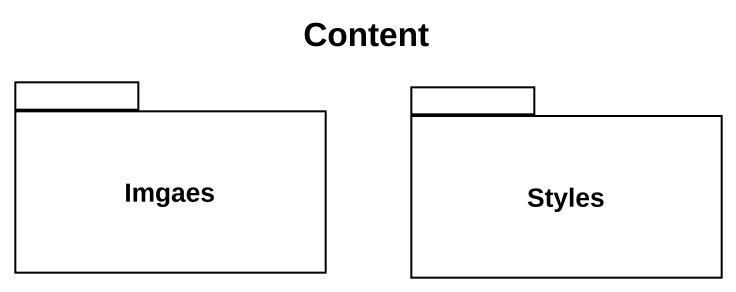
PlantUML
@startuml
title Content
package Imgaes {
}
package Styles {
}
@enduml
